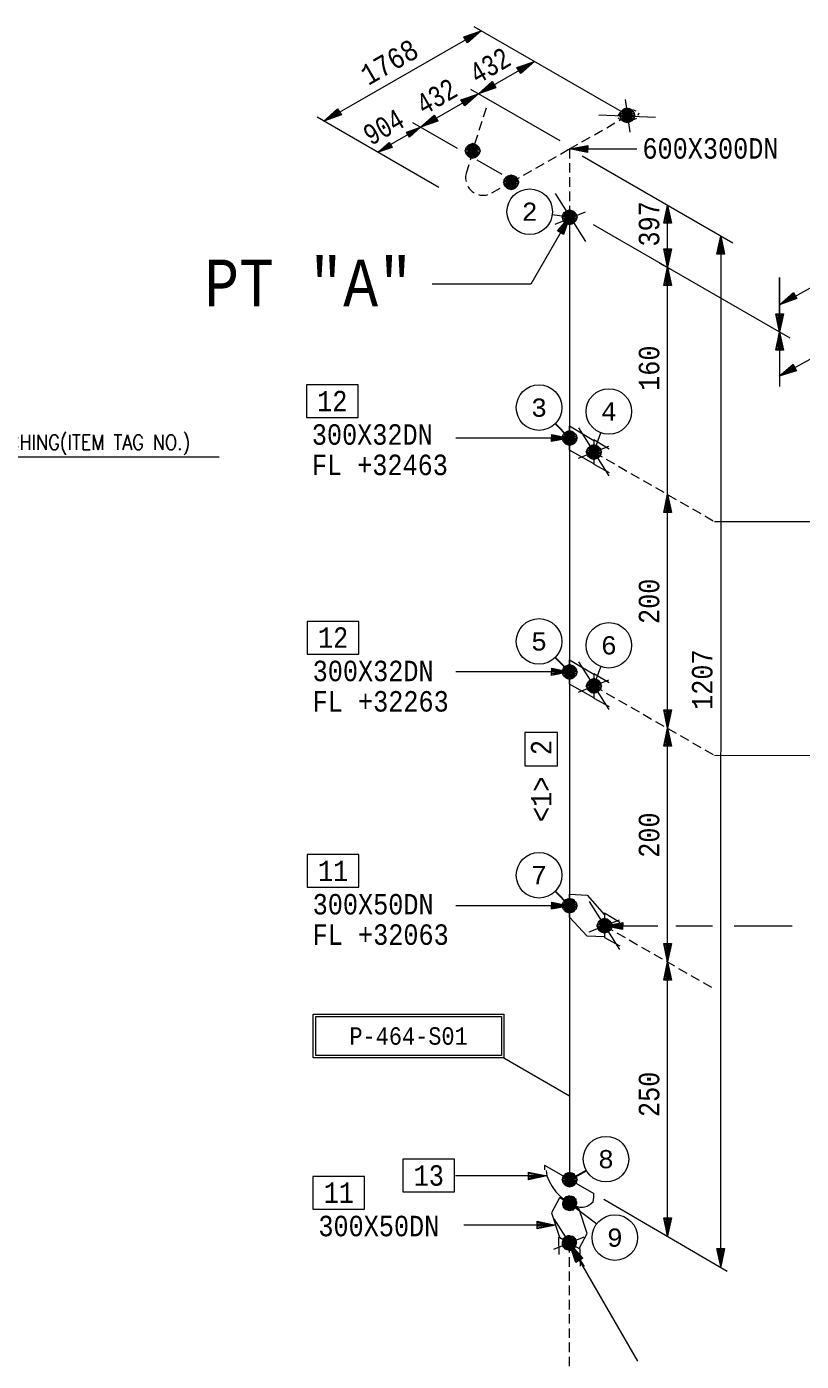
# Model space of a CAD drawing. Extents: x 0 to 841, y 0 to 594.
# Drawn here: x 337.3 to 439.3, y 98.3 to 274.1 of the extents above; entities that cross this region are included whole.
import ezdxf
from ezdxf.enums import TextEntityAlignment as Align

# ---------------------------------------------------------------- set-up
doc = ezdxf.new("R2010")
doc.units = 0
doc.header["$LTSCALE"] = 5
doc.header["$MEASUREMENT"] = 0
doc.linetypes.add('HIDDEN', pattern=[0.375, 0.25, -0.125])
doc.layers.get('0').update_dxf_attribs({"lineweight": 9})
for name, color, linetype, lineweight in [('1', 7, 'Continuous', 9), ('3', 7, 'Continuous', 9), ('T-TEXT1', 7, 'Continuous', 9)]:
    doc.layers.add(name, color=color, linetype=linetype, lineweight=lineweight)
doc.layers.add('FAB', color=2, linetype='Continuous')
doc.styles.add('ROMANS', font='romans.shx')
doc.styles.add('TXT', font='monotxt.shx')

msp = doc.modelspace()

# ---------------------------------------------------------------- linework, layer by layer
at = {"linetype": 'ByBlock'}
msp.add_line((362.69, 217.42), (329.59, 217.42), dxfattribs=at)
at = {"layer": '1', "color": 1, "linetype": 'Continuous', "lineweight": 0}
for p, q in [((408.83, 249.05), (408.83, 219.95)), ((408.83, 219.95), (408.83, 189.15)), ((408.83, 189.15), (408.83, 158.35)), ((408.83, 158.35), (408.83, 122.25))]:
    msp.add_line(p, q, dxfattribs=at)
at = {"layer": '1', "color": 2, "linetype": 'Continuous', "lineweight": 0}
for points in [[(409.64, 111.36), (408.79, 113.92), (410.59, 111.91), (409.64, 111.36)], [(409.73, 111.41), (408.79, 113.92), (410.5, 111.86)], [(409.93, 111.52), (408.79, 113.92), (410.4, 111.8)], [(410.03, 111.58), (408.79, 113.92), (410.21, 111.69)]]:
    msp.add_lwpolyline(points, dxfattribs=at)
at = {"layer": '3', "color": 2, "linetype": 'Continuous', "lineweight": 0}
for p, q in [((376.48, 261.72), (397.19, 273.61)), ((394.89, 272.81), (397.19, 273.61)), ((395.39, 272.01), (394.89, 272.81)), ((394.99, 272.71), (397.19, 273.61)), ((394.99, 272.61), (397.19, 273.61)), ((395.09, 272.51), (397.19, 273.61)), ((397.19, 273.61), (395.19, 272.31)), ((397.19, 273.61), (395.29, 272.11)), ((397.19, 273.61), (395.29, 272.21)), ((397.19, 273.61), (395.39, 272.01)), ((383.56, 257.64), (404.19, 269.57)), ((396.82, 265.31), (398.62, 266.91)), ((396.82, 265.31), (398.72, 266.81)), ((396.82, 265.31), (398.72, 266.71)), ((396.82, 265.31), (398.82, 266.61)), ((398.92, 266.41), (396.82, 265.31)), ((399.02, 266.31), (396.82, 265.31)), ((399.02, 266.21), (396.82, 265.31)), ((399.12, 266.11), (396.82, 265.31)), ((398.62, 266.91), (399.12, 266.11)), ((394.52, 264.51), (396.82, 265.31)), ((395.02, 263.71), (394.52, 264.51)), ((394.62, 264.41), (396.82, 265.31)), ((394.62, 264.31), (396.82, 265.31)), ((394.72, 264.21), (396.82, 265.31)), ((396.82, 265.31), (394.82, 264.01)), ((396.82, 265.31), (394.92, 263.81)), ((396.82, 265.31), (394.92, 263.91)), ((396.82, 265.31), (395.02, 263.71)), ((389.19, 260.89), (390.99, 262.49)), ((389.19, 260.89), (391.09, 262.39)), ((389.19, 260.89), (391.09, 262.29)), ((389.19, 260.89), (391.19, 262.19)), ((391.29, 261.99), (389.19, 260.89)), ((390.99, 262.49), (391.49, 261.69)), ((387.35, 260.25), (389.19, 260.89)), ((387.75, 259.61), (387.35, 260.25)), ((387.43, 260.17), (389.19, 260.89)), ((387.43, 260.09), (389.19, 260.89)), ((387.51, 260.01), (389.19, 260.89)), ((389.19, 260.89), (387.59, 259.85)), ((389.19, 260.89), (387.67, 259.69)), ((389.19, 260.89), (387.67, 259.77)), ((389.19, 260.89), (387.75, 259.61)), ((391.39, 261.89), (389.19, 260.89)), ((391.39, 261.79), (389.19, 260.89)), ((391.49, 261.69), (389.19, 260.89)), ((421.73, 181.75), (421.73, 250.6)), ((428.73, 110.64), (428.77, 246.5)), ((422.73, 241.87), (420.73, 242.97)), ((436.49, 233.92), (436.49, 241.12)), ((421.73, 150.95), (421.73, 181.75)), ((421.73, 114.85), (421.73, 150.95)), ((405.83, 122.75), (393.78, 122.75)), ((429.6, 110.14), (413.33, 119.65)), ((406.97, 116.28), (394.91, 116.28))]:
    msp.add_line(p, q, dxfattribs=at)
at = {"layer": '3', "color": 2, "linetype": 'HIDDEN', "lineweight": 0}
for p, q in [((397.84, 263.43), (396.06, 257.93)), ((408.83, 258.05), (416.53, 262.45)), ((396.1, 257.75), (395.2, 254.85)), ((401.13, 253.65), (408.83, 258.05)), ((408.83, 258.05), (408.83, 249.05)), ((398.6, 252.25), (401.1, 253.65))]:
    msp.add_line(p, q, dxfattribs=at)
at = {"layer": '3', "color": 2, "linetype": 'Continuous', "lineweight": 0}
for points in [[(401.89, 268.77), (404.19, 269.57), (402.39, 267.97), (401.89, 268.77)], [(401.99, 268.67), (404.19, 269.57), (402.29, 268.07)], [(401.99, 268.57), (404.19, 269.57), (402.29, 268.17)], [(402.09, 268.47), (404.19, 269.57), (402.19, 268.27)], [(378.78, 262.52), (376.48, 261.72), (378.28, 263.32), (378.78, 262.52)], [(378.68, 262.62), (376.48, 261.72), (378.38, 263.22)], [(378.68, 262.72), (376.48, 261.72), (378.38, 263.12)], [(378.58, 262.82), (376.48, 261.72), (378.48, 263.02)], [(385.45, 258.25), (383.61, 257.61), (385.05, 258.89), (385.45, 258.25)], [(385.37, 258.33), (383.61, 257.61), (385.13, 258.81)], [(385.37, 258.41), (383.61, 257.61), (385.13, 258.73)], [(385.29, 258.49), (383.61, 257.61), (385.21, 258.65)], [(411.19, 257.56), (408.83, 258.05), (411.22, 258.5), (411.19, 257.56)], [(411.23, 257.7), (408.83, 258.05), (411.19, 258.37)], [(411.18, 257.78), (408.83, 258.05), (411.24, 258.28)], [(411.21, 257.92), (408.83, 258.05), (411.2, 258.14)], [(421.23, 248.25), (421.73, 250.65), (422.23, 248.25), (421.23, 248.25)], [(421.33, 248.25), (421.73, 250.65), (422.13, 248.25)], [(421.53, 248.25), (421.73, 250.65), (422.03, 248.25)], [(421.63, 248.25), (421.73, 250.65), (421.83, 248.25)], [(407.23, 247.25), (408.83, 249.05), (408.03, 246.75), (407.23, 247.25)], [(407.33, 247.15), (408.83, 249.05), (407.93, 246.85)], [(407.43, 247.15), (408.83, 249.05), (407.83, 246.85)], [(407.53, 247.05), (408.83, 249.05), (407.73, 246.95)], [(428.23, 244.16), (428.73, 246.56), (429.23, 244.16), (428.23, 244.16)], [(428.33, 244.16), (428.73, 246.56), (429.13, 244.16)], [(428.53, 244.16), (428.73, 246.56), (429.03, 244.16)], [(428.63, 244.16), (428.73, 246.56), (428.83, 244.16)], [(422.23, 244.87), (421.73, 242.47), (421.23, 244.87), (422.23, 244.87)], [(422.13, 244.87), (421.73, 242.47), (421.33, 244.87)], [(422.03, 244.87), (421.73, 242.47), (421.53, 244.87)], [(421.83, 244.87), (421.73, 242.47), (421.63, 244.87)], [(421.23, 240.07), (421.73, 242.47), (422.23, 240.07), (421.23, 240.07)], [(421.33, 240.07), (421.73, 242.47), (422.13, 240.07)], [(421.53, 240.07), (421.73, 242.47), (422.03, 240.07)], [(421.63, 240.07), (421.73, 242.47), (421.83, 240.07)], [(438.77, 238.32), (436.49, 237.52), (438.31, 239.14), (438.77, 238.32)], [(438.73, 238.46), (436.49, 237.52), (438.35, 239.01)], [(438.64, 238.5), (436.49, 237.52), (438.44, 238.96)], [(438.6, 238.64), (436.49, 237.52), (438.48, 238.82)], [(436.99, 236.32), (436.49, 233.92), (435.99, 236.32), (436.99, 236.32)], [(436.89, 236.32), (436.49, 233.92), (436.09, 236.32)], [(436.79, 236.32), (436.49, 233.92), (436.29, 236.32)], [(436.59, 236.32), (436.49, 233.92), (436.39, 236.32)], [(435.99, 231.52), (436.49, 233.92), (436.99, 231.52), (435.99, 231.52)], [(436.09, 231.52), (436.49, 233.92), (436.89, 231.52)], [(436.29, 231.52), (436.49, 233.92), (436.79, 231.52)], [(436.39, 231.52), (436.49, 233.92), (436.59, 231.52)], [(438.71, 228.83), (436.41, 228.1), (438.28, 229.67), (438.71, 228.83)], [(438.67, 228.96), (436.41, 228.1), (438.31, 229.53)], [(438.59, 229.02), (436.41, 228.1), (438.4, 229.48)], [(438.55, 229.15), (436.41, 228.1), (438.43, 229.34)], [(374.17, 222.66), (380.97, 222.66), (380.97, 226.96), (374.17, 226.96), (374.17, 222.66)], [(406.49, 220.21), (408.83, 219.95), (406.43, 219.71)], [(406.47, 220.43), (408.83, 219.95), (406.44, 219.49), (406.47, 220.43)], [(406.44, 220.3), (408.83, 219.95), (406.48, 219.63)], [(406.45, 220.07), (408.83, 219.95), (406.46, 219.85)], [(421.23, 210.15), (421.73, 212.55), (422.23, 210.15), (421.23, 210.15)], [(421.33, 210.15), (421.73, 212.55), (422.13, 210.15)], [(421.53, 210.15), (421.73, 212.55), (422.03, 210.15)], [(421.63, 210.15), (421.73, 212.55), (421.83, 210.15)], [(374.28, 191.5), (381.08, 191.5), (381.08, 195.8), (374.28, 195.8), (374.28, 191.5)], [(406.49, 189.41), (408.83, 189.15), (406.43, 188.91)], [(406.47, 189.63), (408.83, 189.15), (406.44, 188.69), (406.47, 189.63)], [(406.44, 189.5), (408.83, 189.15), (406.48, 188.83)], [(406.45, 189.27), (408.83, 189.15), (406.46, 189.05)], [(422.23, 184.15), (421.73, 181.75), (421.23, 184.15), (422.23, 184.15)], [(422.13, 184.15), (421.73, 181.75), (421.33, 184.15)], [(422.03, 184.15), (421.73, 181.75), (421.53, 184.15)], [(421.83, 184.15), (421.73, 181.75), (421.63, 184.15)], [(407.23, 176.77), (407.23, 181.17), (402.93, 181.17), (402.93, 176.77), (407.23, 176.77)], [(421.23, 179.35), (421.73, 181.75), (422.23, 179.35), (421.23, 179.35)], [(421.33, 179.35), (421.73, 181.75), (422.13, 179.35)], [(421.53, 179.35), (421.73, 181.75), (422.03, 179.35)], [(421.63, 179.35), (421.73, 181.75), (421.83, 179.35)], [(374.27, 160.78), (381.07, 160.78), (381.07, 165.08), (374.27, 165.08), (374.27, 160.78)], [(406.49, 158.61), (408.83, 158.35), (406.43, 158.11)], [(406.47, 158.83), (408.83, 158.35), (406.44, 157.89), (406.47, 158.83)], [(406.44, 158.7), (408.83, 158.35), (406.48, 158.03)], [(406.45, 158.47), (408.83, 158.35), (406.46, 158.25)], [(415.79, 155.21), (413.43, 155.7), (415.82, 156.15), (415.79, 155.21)], [(415.83, 155.35), (413.43, 155.7), (415.79, 156.02)], [(415.78, 155.43), (413.43, 155.7), (415.84, 155.93)], [(415.81, 155.57), (413.43, 155.7), (415.8, 155.79)], [(422.23, 153.35), (421.73, 150.95), (421.23, 153.35), (422.23, 153.35)], [(422.13, 153.35), (421.73, 150.95), (421.33, 153.35)], [(422.03, 153.35), (421.73, 150.95), (421.53, 153.35)], [(421.83, 153.35), (421.73, 150.95), (421.63, 153.35)], [(421.23, 148.55), (421.73, 150.95), (422.23, 148.55), (421.23, 148.55)], [(421.33, 148.55), (421.73, 150.95), (422.13, 148.55)], [(421.53, 148.55), (421.73, 150.95), (422.03, 148.55)], [(421.63, 148.55), (421.73, 150.95), (421.83, 148.55)], [(386.88, 120.65), (393.68, 120.65), (393.68, 124.95), (386.88, 124.95), (386.88, 120.65)], [(403.43, 123.25), (405.83, 122.75), (403.43, 122.25), (403.43, 123.25)], [(403.43, 123.15), (405.83, 122.75), (403.43, 122.35)], [(375.03, 118.39), (381.83, 118.39), (381.83, 122.69), (375.03, 122.69), (375.03, 118.39)], [(403.43, 123.05), (405.83, 122.75), (403.43, 122.55)], [(403.43, 122.85), (405.83, 122.75), (403.43, 122.65)], [(404.57, 116.78), (406.97, 116.28), (404.57, 115.78), (404.57, 116.78)], [(404.57, 116.68), (406.97, 116.28), (404.57, 115.88)], [(404.57, 116.58), (406.97, 116.28), (404.57, 116.08)], [(404.57, 116.38), (406.97, 116.28), (404.57, 116.18)], [(422.23, 117.25), (421.73, 114.85), (421.23, 117.25), (422.23, 117.25)], [(422.13, 117.25), (421.73, 114.85), (421.33, 117.25)], [(422.03, 117.25), (421.73, 114.85), (421.53, 117.25)], [(421.83, 117.25), (421.73, 114.85), (421.63, 117.25)], [(429.23, 113.21), (428.73, 110.81), (428.23, 113.21), (429.23, 113.21)], [(429.13, 113.21), (428.73, 110.81), (428.33, 113.21)], [(429.03, 113.21), (428.73, 110.81), (428.53, 113.21)], [(428.83, 113.21), (428.73, 110.81), (428.63, 113.21)]]:
    msp.add_lwpolyline(points, dxfattribs=at)
at = {"layer": '3', "color": 2, "linetype": 'HIDDEN', "lineweight": 0}
msp.add_arc((397.45, 254.26), 2.32, 162.1809, 299.9818, dxfattribs=at)
at = {"layer": 'FAB', "linetype": 'Continuous', "lineweight": 0}
for p, q in [((416.53, 262.45), (396.27, 274.14)), ((407.59, 259.09), (395.82, 265.88)), ((391.62, 252.98), (375.6, 262.23)), ((394.07, 258.08), (388.19, 261.47)), ((430.34, 245.63), (410.47, 257.1)), ((399.95, 254.68), (396.66, 256.58)), ((411.93, 248.07), (437.83, 233.15)), ((436.49, 241.12), (436.49, 226.73)), ((427.93, 208.95), (449.93, 208.99)), ((427.93, 178.15), (449.93, 178.19))]:
    msp.add_line(p, q, dxfattribs=at)
at = {"layer": 'FAB', "lineweight": 0}
for p, q in [((408.83, 258.05), (417.7, 258.05)), ((408.83, 249.05), (403.74, 240.23)), ((408.83, 249.05), (406.54, 249.36)), ((436.5, 237.52), (446.06, 242.81)), ((403.74, 240.23), (390.74, 240.23)), ((436.41, 228.1), (445.98, 233.39)), ((408.83, 219.95), (393.83, 219.95)), ((412.03, 218.1), (412.96, 220.63)), ((408.83, 189.15), (393.83, 189.15)), ((412.03, 187.3), (412.96, 189.83)), ((408.83, 158.35), (393.83, 158.35)), ((413.43, 155.7), (420.46, 155.7)), ((422.81, 155.7), (427.63, 155.7)), ((430.49, 155.7), (438.16, 155.7)), ((400.17, 138.3), (408.83, 133.3)), ((408.83, 119.15), (412.4, 116.44)), ((408.79, 113.92), (417.79, 98.34))]:
    msp.add_line(p, q, dxfattribs=at)
at = {"layer": 'FAB'}
for p, q in [((408.83, 219.95), (406.92, 221.85)), ((408.83, 189.15), (406.92, 191.05)), ((408.83, 158.35), (406.92, 160.25)), ((408.83, 122.25), (411.01, 123.48))]:
    msp.add_line(p, q, dxfattribs=at)
at = {"layer": 'FAB', "color": 2, "linetype": 'Continuous', "lineweight": 0}
for points in [[(375.07, 144.06), (400.17, 144.06), (400.17, 138.3), (375.07, 138.3)], [(375.39, 143.74), (399.85, 143.74), (399.85, 138.62), (375.39, 138.62)]]:
    msp.add_lwpolyline(points, close=True, dxfattribs=at)
for centre in [(403.57, 249.77), (404.8, 223.96), (414, 223.45), (404.8, 193.16), (414, 192.65), (404.8, 162.36), (413.62, 124.96), (414.79, 114.62)]:
    msp.add_circle(centre, 3, dxfattribs=at)
at = {"layer": 'T-TEXT1', "color": 2, "linetype": 'Continuous', "lineweight": 0}
for p, q in [((416.14, 264.54), (416.76, 260.27)), ((412.68, 262.54), (420.13, 262.22)), ((415.23, 262.45), (415.53, 262.85)), ((415.53, 261.85), (415.23, 262.15)), ((415.93, 263.05), (416.43, 263.25)), ((417.13, 263.25), (417.53, 263.05)), ((417.63, 262.05), (417.13, 261.85)), ((417.93, 262.75), (417.83, 262.45)), ((416.53, 261.65), (416.03, 261.65)), ((406.93, 252.15), (410.93, 245.85)), ((406.93, 248.15), (410.93, 249.75)), ((410.01, 221.29), (414.01, 214.99)), ((410.01, 217.29), (414.01, 218.89)), ((410.01, 190.49), (414.01, 184.19)), ((410.01, 186.49), (414.01, 188.09)), ((411.41, 158.89), (415.41, 152.59)), ((411.41, 154.89), (415.41, 156.49)), ((405.53, 124.15), (405.53, 123.55)), ((405.53, 124.15), (412.03, 120.45)), ((406.76, 117.11), (410.76, 110.81)), ((406.76, 113.11), (410.76, 114.71))]:
    msp.add_line(p, q, dxfattribs=at)
at = {"layer": 'T-TEXT1', "color": 2, "linetype": 'HIDDEN', "lineweight": 0}
for p, q in [((412.03, 218.1), (428.03, 208.9)), ((412.03, 187.3), (428.03, 178.1)), ((413.43, 155.7), (427.7, 147.5)), ((408.79, 113.92), (408.79, 95.92))]:
    msp.add_line(p, q, dxfattribs=at)
at = {"layer": 'T-TEXT1', "color": 2, "linetype": 'Continuous', "lineweight": 0}
for points in [[(416.41, 263.46), (416.61, 263.36), (416.71, 263.36), (416.91, 263.26), (417.01, 263.16), (417.11, 263.06), (417.21, 262.96), (417.31, 262.76), (417.31, 262.66), (417.41, 262.46), (417.31, 262.26), (417.31, 262.16), (417.21, 261.96), (417.11, 261.86), (417.01, 261.76), (416.91, 261.66), (416.71, 261.56), (416.61, 261.56), (416.41, 261.56), (416.21, 261.56), (416.11, 261.56), (415.91, 261.66), (415.81, 261.76), (415.71, 261.86), (415.61, 261.96), (415.51, 262.16), (415.51, 262.26), (415.51, 262.46), (415.51, 262.66), (415.51, 262.76), (415.61, 262.96), (415.71, 263.06), (415.81, 263.16), (415.91, 263.26), (416.11, 263.36), (416.21, 263.36), (416.41, 263.46), (416.41, 263.46), (416.61, 263.36), (416.41, 261.46), (416.21, 261.56), (416.41, 263.46), (416.61, 263.36), (416.71, 263.36), (416.21, 261.56), (416.11, 261.56), (416.61, 263.36), (416.71, 263.36), (416.91, 263.26), (416.11, 261.56), (415.91, 261.66), (416.71, 263.36), (416.91, 263.26), (417.01, 263.16), (415.91, 261.66), (415.81, 261.76), (416.91, 263.26), (417.01, 263.16), (417.11, 263.06), (415.81, 261.76), (415.71, 261.86), (417.01, 263.16), (417.11, 263.06), (417.21, 262.96), (415.71, 261.86), (415.61, 261.96), (417.11, 263.06), (417.21, 262.96), (417.31, 262.76), (415.61, 261.96), (415.51, 262.16), (417.21, 262.96), (417.31, 262.76), (417.31, 262.66), (415.51, 262.16), (415.51, 262.26), (417.31, 262.76), (417.31, 262.66), (417.41, 262.46), (415.51, 262.26), (415.41, 262.46), (417.31, 262.66), (417.41, 262.46), (417.31, 262.26), (415.41, 262.46), (415.51, 262.66), (417.41, 262.46), (417.31, 262.26), (417.31, 262.16), (415.51, 262.66), (415.51, 262.76), (417.31, 262.26), (417.31, 262.16), (417.21, 261.96), (415.51, 262.76), (415.61, 262.96), (417.31, 262.16)], [(417.31, 262.16), (417.21, 261.96), (417.11, 261.86), (415.61, 262.96), (415.71, 263.06), (417.21, 261.96), (417.11, 261.86), (417.01, 261.76), (415.71, 263.06), (415.81, 263.16), (417.11, 261.86), (417.01, 261.76), (416.91, 261.66), (415.81, 263.16), (415.91, 263.26), (417.01, 261.76), (416.91, 261.66), (416.71, 261.56), (415.91, 263.26), (416.11, 263.36), (416.91, 261.66), (416.71, 261.56), (416.61, 261.56), (416.11, 263.36), (416.21, 263.36), (416.71, 261.56), (416.61, 261.56), (416.41, 261.46), (416.21, 263.36), (416.41, 263.46), (416.61, 261.56)], [(396.06, 258.79), (396.26, 258.69), (396.36, 258.69), (396.56, 258.59), (396.66, 258.49), (396.76, 258.39), (396.86, 258.29), (396.96, 258.09), (396.96, 257.99), (397.06, 257.79), (396.96, 257.59), (396.96, 257.49), (396.86, 257.29), (396.76, 257.19), (396.66, 257.09), (396.56, 256.99), (396.36, 256.89), (396.26, 256.89), (396.06, 256.89), (395.86, 256.89), (395.76, 256.89), (395.56, 256.99), (395.46, 257.09), (395.36, 257.19), (395.26, 257.29), (395.16, 257.49), (395.16, 257.59), (395.16, 257.79), (395.16, 257.99), (395.16, 258.09), (395.26, 258.29), (395.36, 258.39), (395.46, 258.49), (395.56, 258.59), (395.76, 258.69), (395.86, 258.69), (396.06, 258.79), (396.06, 258.79), (396.26, 258.69), (396.06, 256.79), (395.86, 256.89), (396.06, 258.79), (396.26, 258.69), (396.36, 258.69), (395.86, 256.89), (395.76, 256.89), (396.26, 258.69), (396.36, 258.69), (396.56, 258.59), (395.76, 256.89), (395.56, 256.99), (396.36, 258.69), (396.56, 258.59), (396.66, 258.49), (395.56, 256.99), (395.46, 257.09), (396.56, 258.59), (396.66, 258.49), (396.76, 258.39), (395.46, 257.09), (395.36, 257.19), (396.66, 258.49), (396.76, 258.39), (396.86, 258.29), (395.36, 257.19), (395.26, 257.29), (396.76, 258.39), (396.86, 258.29), (396.96, 258.09), (395.26, 257.29), (395.16, 257.49), (396.86, 258.29), (396.96, 258.09), (396.96, 257.99), (395.16, 257.49), (395.16, 257.59), (396.96, 258.09), (396.96, 257.99), (397.06, 257.79), (395.16, 257.59), (395.06, 257.79), (396.96, 257.99), (397.06, 257.79), (396.96, 257.59), (395.06, 257.79), (395.16, 257.99), (397.06, 257.79), (396.96, 257.59), (396.96, 257.49), (395.16, 257.99), (395.16, 258.09), (396.96, 257.59), (396.96, 257.49), (396.86, 257.29), (395.16, 258.09), (395.26, 258.29), (396.96, 257.49)], [(396.96, 257.49), (396.86, 257.29), (396.76, 257.19), (395.26, 258.29), (395.36, 258.39), (396.86, 257.29), (396.76, 257.19), (396.66, 257.09), (395.36, 258.39), (395.46, 258.49), (396.76, 257.19), (396.66, 257.09), (396.56, 256.99), (395.46, 258.49), (395.56, 258.59), (396.66, 257.09), (396.56, 256.99), (396.36, 256.89), (395.56, 258.59), (395.76, 258.69), (396.56, 256.99), (396.36, 256.89), (396.26, 256.89), (395.76, 258.69), (395.86, 258.69), (396.36, 256.89), (396.26, 256.89), (396.06, 256.79), (395.86, 258.69), (396.06, 258.79), (396.26, 256.89)], [(401.13, 254.65), (401.33, 254.55), (401.43, 254.55), (401.63, 254.45), (401.73, 254.35), (401.83, 254.25), (401.93, 254.15), (402.03, 253.95), (402.03, 253.85), (402.13, 253.65), (402.03, 253.45), (402.03, 253.35), (401.93, 253.15), (401.83, 253.05), (401.73, 252.95), (401.63, 252.85), (401.43, 252.75), (401.33, 252.75), (401.13, 252.75), (400.93, 252.75), (400.83, 252.75), (400.63, 252.85), (400.53, 252.95), (400.43, 253.05), (400.33, 253.15), (400.23, 253.35), (400.23, 253.45), (400.23, 253.65), (400.23, 253.85), (400.23, 253.95), (400.33, 254.15), (400.43, 254.25), (400.53, 254.35), (400.63, 254.45), (400.83, 254.55), (400.93, 254.55), (401.13, 254.65), (401.13, 254.65), (401.33, 254.55), (401.13, 252.65), (400.93, 252.75), (401.13, 254.65), (401.33, 254.55), (401.43, 254.55), (400.93, 252.75), (400.83, 252.75), (401.33, 254.55), (401.43, 254.55), (401.63, 254.45), (400.83, 252.75), (400.63, 252.85), (401.43, 254.55), (401.63, 254.45), (401.73, 254.35), (400.63, 252.85), (400.53, 252.95), (401.63, 254.45), (401.73, 254.35), (401.83, 254.25), (400.53, 252.95), (400.43, 253.05), (401.73, 254.35), (401.83, 254.25), (401.93, 254.15), (400.43, 253.05), (400.33, 253.15), (401.83, 254.25), (401.93, 254.15), (402.03, 253.95), (400.33, 253.15), (400.23, 253.35), (401.93, 254.15), (402.03, 253.95), (402.03, 253.85), (400.23, 253.35), (400.23, 253.45), (402.03, 253.95), (402.03, 253.85), (402.13, 253.65), (400.23, 253.45), (400.13, 253.65), (402.03, 253.85), (402.13, 253.65), (402.03, 253.45), (400.13, 253.65), (400.23, 253.85), (402.13, 253.65), (402.03, 253.45), (402.03, 253.35), (400.23, 253.85), (400.23, 253.95), (402.03, 253.45), (402.03, 253.35), (401.93, 253.15), (400.23, 253.95), (400.33, 254.15), (402.03, 253.35)], [(402.03, 253.35), (401.93, 253.15), (401.83, 253.05), (400.33, 254.15), (400.43, 254.25), (401.93, 253.15), (401.83, 253.05), (401.73, 252.95), (400.43, 254.25), (400.53, 254.35), (401.83, 253.05), (401.73, 252.95), (401.63, 252.85), (400.53, 254.35), (400.63, 254.45), (401.73, 252.95), (401.63, 252.85), (401.43, 252.75), (400.63, 254.45), (400.83, 254.55), (401.63, 252.85), (401.43, 252.75), (401.33, 252.75), (400.83, 254.55), (400.93, 254.55), (401.43, 252.75), (401.33, 252.75), (401.13, 252.65), (400.93, 254.55), (401.13, 254.65), (401.33, 252.75)], [(408.83, 250.05), (409.03, 249.95), (409.13, 249.95), (409.33, 249.85), (409.43, 249.75), (409.53, 249.65), (409.63, 249.55), (409.73, 249.35), (409.73, 249.25), (409.83, 249.05), (409.73, 248.85), (409.73, 248.75), (409.63, 248.55), (409.53, 248.45), (409.43, 248.35), (409.33, 248.25), (409.13, 248.15), (409.03, 248.15), (408.83, 248.15), (408.63, 248.15), (408.53, 248.15), (408.33, 248.25), (408.23, 248.35), (408.13, 248.45), (408.03, 248.55), (407.93, 248.75), (407.93, 248.85), (407.93, 249.05), (407.93, 249.25), (407.93, 249.35), (408.03, 249.55), (408.13, 249.65), (408.23, 249.75), (408.33, 249.85), (408.53, 249.95), (408.63, 249.95), (408.83, 250.05), (408.83, 250.05), (409.03, 249.95), (408.83, 248.05), (408.63, 248.15), (408.83, 250.05), (409.03, 249.95), (409.13, 249.95), (408.63, 248.15), (408.53, 248.15), (409.03, 249.95), (409.13, 249.95), (409.33, 249.85), (408.53, 248.15), (408.33, 248.25), (409.13, 249.95), (409.33, 249.85), (409.43, 249.75), (408.33, 248.25), (408.23, 248.35), (409.33, 249.85), (409.43, 249.75), (409.53, 249.65), (408.23, 248.35), (408.13, 248.45), (409.43, 249.75), (409.53, 249.65), (409.63, 249.55), (408.13, 248.45), (408.03, 248.55), (409.53, 249.65), (409.63, 249.55), (409.73, 249.35), (408.03, 248.55), (407.93, 248.75), (409.63, 249.55), (409.73, 249.35), (409.73, 249.25), (407.93, 248.75), (407.93, 248.85), (409.73, 249.35), (409.73, 249.25), (409.83, 249.05), (407.93, 248.85), (407.83, 249.05), (409.73, 249.25), (409.83, 249.05), (409.73, 248.85), (407.83, 249.05), (407.93, 249.25), (409.83, 249.05), (409.73, 248.85), (409.73, 248.75), (407.93, 249.25), (407.93, 249.35), (409.73, 248.85), (409.73, 248.75), (409.63, 248.55), (407.93, 249.35), (408.03, 249.55), (409.73, 248.75)], [(409.73, 248.75), (409.63, 248.55), (409.53, 248.45), (408.03, 249.55), (408.13, 249.65), (409.63, 248.55), (409.53, 248.45), (409.43, 248.35), (408.13, 249.65), (408.23, 249.75), (409.53, 248.45), (409.43, 248.35), (409.33, 248.25), (408.23, 249.75), (408.33, 249.85), (409.43, 248.35), (409.33, 248.25), (409.13, 248.15), (408.33, 249.85), (408.53, 249.95), (409.33, 248.25), (409.13, 248.15), (409.03, 248.15), (408.53, 249.95), (408.63, 249.95), (409.13, 248.15), (409.03, 248.15), (408.83, 248.05), (408.63, 249.95), (408.83, 250.05), (409.03, 248.15)], [(408.83, 219.95), (408.83, 221.55), (412.03, 219.65), (412.03, 216.55), (408.83, 218.35), (408.83, 219.95)], [(408.83, 220.95), (409.03, 220.85), (409.13, 220.85), (409.33, 220.75), (409.43, 220.65), (409.53, 220.55), (409.63, 220.45), (409.73, 220.25), (409.73, 220.15), (409.83, 219.95), (409.73, 219.75), (409.73, 219.65), (409.63, 219.45), (409.53, 219.35), (409.43, 219.25), (409.33, 219.15), (409.13, 219.05), (409.03, 219.05), (408.83, 219.05), (408.63, 219.05), (408.53, 219.05), (408.33, 219.15), (408.23, 219.25), (408.13, 219.35), (408.03, 219.45), (407.93, 219.65), (407.93, 219.75), (407.93, 219.95), (407.93, 220.15), (407.93, 220.25), (408.03, 220.45), (408.13, 220.55), (408.23, 220.65), (408.33, 220.75), (408.53, 220.85), (408.63, 220.85), (408.83, 220.95), (408.83, 220.95), (409.03, 220.85), (408.83, 218.95), (408.63, 219.05), (408.83, 220.95), (409.03, 220.85), (409.13, 220.85), (408.63, 219.05), (408.53, 219.05), (409.03, 220.85), (409.13, 220.85), (409.33, 220.75), (408.53, 219.05), (408.33, 219.15), (409.13, 220.85), (409.33, 220.75), (409.43, 220.65), (408.33, 219.15), (408.23, 219.25), (409.33, 220.75), (409.43, 220.65), (409.53, 220.55), (408.23, 219.25), (408.13, 219.35), (409.43, 220.65), (409.53, 220.55), (409.63, 220.45), (408.13, 219.35), (408.03, 219.45), (409.53, 220.55), (409.63, 220.45), (409.73, 220.25), (408.03, 219.45), (407.93, 219.65), (409.63, 220.45), (409.73, 220.25), (409.73, 220.15), (407.93, 219.65), (407.93, 219.75), (409.73, 220.25), (409.73, 220.15), (409.83, 219.95), (407.93, 219.75), (407.83, 219.95), (409.73, 220.15), (409.83, 219.95), (409.73, 219.75), (407.83, 219.95), (407.93, 220.15), (409.83, 219.95), (409.73, 219.75), (409.73, 219.65), (407.93, 220.15), (407.93, 220.25), (409.73, 219.75), (409.73, 219.65), (409.63, 219.45), (407.93, 220.25), (408.03, 220.45), (409.73, 219.65)], [(409.73, 219.65), (409.63, 219.45), (409.53, 219.35), (408.03, 220.45), (408.13, 220.55), (409.63, 219.45), (409.53, 219.35), (409.43, 219.25), (408.13, 220.55), (408.23, 220.65), (409.53, 219.35), (409.43, 219.25), (409.33, 219.15), (408.23, 220.65), (408.33, 220.75), (409.43, 219.25), (409.33, 219.15), (409.13, 219.05), (408.33, 220.75), (408.53, 220.85), (409.33, 219.15), (409.13, 219.05), (409.03, 219.05), (408.53, 220.85), (408.63, 220.85), (409.13, 219.05), (409.03, 219.05), (408.83, 218.95), (408.63, 220.85), (408.83, 220.95), (409.03, 219.05)], [(412.03, 219.1), (412.23, 219), (412.33, 219), (412.53, 218.9), (412.63, 218.8), (412.73, 218.7), (412.83, 218.6), (412.93, 218.4), (412.93, 218.3), (413.03, 218.1), (412.93, 217.9), (412.93, 217.8), (412.83, 217.6), (412.73, 217.5), (412.63, 217.4), (412.53, 217.3), (412.33, 217.2), (412.23, 217.2), (412.03, 217.2), (411.83, 217.2), (411.73, 217.2), (411.53, 217.3), (411.43, 217.4), (411.33, 217.5), (411.23, 217.6), (411.13, 217.8), (411.13, 217.9), (411.13, 218.1), (411.13, 218.3), (411.13, 218.4), (411.23, 218.6), (411.33, 218.7), (411.43, 218.8), (411.53, 218.9), (411.73, 219), (411.83, 219), (412.03, 219.1), (412.03, 219.1), (412.23, 219), (412.03, 217.1), (411.83, 217.2), (412.03, 219.1), (412.23, 219), (412.33, 219), (411.83, 217.2), (411.73, 217.2), (412.23, 219), (412.33, 219), (412.53, 218.9), (411.73, 217.2), (411.53, 217.3), (412.33, 219), (412.53, 218.9), (412.63, 218.8), (411.53, 217.3), (411.43, 217.4), (412.53, 218.9), (412.63, 218.8), (412.73, 218.7), (411.43, 217.4), (411.33, 217.5), (412.63, 218.8), (412.73, 218.7), (412.83, 218.6), (411.33, 217.5), (411.23, 217.6), (412.73, 218.7), (412.83, 218.6), (412.93, 218.4), (411.23, 217.6), (411.13, 217.8), (412.83, 218.6), (412.93, 218.4), (412.93, 218.3), (411.13, 217.8), (411.13, 217.9), (412.93, 218.4), (412.93, 218.3), (413.03, 218.1), (411.13, 217.9), (411.03, 218.1), (412.93, 218.3), (413.03, 218.1), (412.93, 217.9), (411.03, 218.1), (411.13, 218.3), (413.03, 218.1), (412.93, 217.9), (412.93, 217.8), (411.13, 218.3), (411.13, 218.4), (412.93, 217.9), (412.93, 217.8), (412.83, 217.6), (411.13, 218.4), (411.23, 218.6), (412.93, 217.8)], [(412.93, 217.8), (412.83, 217.6), (412.73, 217.5), (411.23, 218.6), (411.33, 218.7), (412.83, 217.6), (412.73, 217.5), (412.63, 217.4), (411.33, 218.7), (411.43, 218.8), (412.73, 217.5), (412.63, 217.4), (412.53, 217.3), (411.43, 218.8), (411.53, 218.9), (412.63, 217.4), (412.53, 217.3), (412.33, 217.2), (411.53, 218.9), (411.73, 219), (412.53, 217.3), (412.33, 217.2), (412.23, 217.2), (411.73, 219), (411.83, 219), (412.33, 217.2), (412.23, 217.2), (412.03, 217.1), (411.83, 219), (412.03, 219.1), (412.23, 217.2)], [(414.03, 218.5), (412.03, 219.7), (412.03, 216.5), (414.03, 215.4)], [(408.83, 190.15), (409.03, 190.05), (409.13, 190.05), (409.33, 189.95), (409.43, 189.85), (409.53, 189.75), (409.63, 189.65), (409.73, 189.45), (409.73, 189.35), (409.83, 189.15), (409.73, 188.95), (409.73, 188.85), (409.63, 188.65), (409.53, 188.55), (409.43, 188.45), (409.33, 188.35), (409.13, 188.25), (409.03, 188.25), (408.83, 188.25), (408.63, 188.25), (408.53, 188.25), (408.33, 188.35), (408.23, 188.45), (408.13, 188.55), (408.03, 188.65), (407.93, 188.85), (407.93, 188.95), (407.93, 189.15), (407.93, 189.35), (407.93, 189.45), (408.03, 189.65), (408.13, 189.75), (408.23, 189.85), (408.33, 189.95), (408.53, 190.05), (408.63, 190.05), (408.83, 190.15), (408.83, 190.15), (409.03, 190.05), (408.83, 188.15), (408.63, 188.25), (408.83, 190.15), (409.03, 190.05), (409.13, 190.05), (408.63, 188.25), (408.53, 188.25), (409.03, 190.05), (409.13, 190.05), (409.33, 189.95), (408.53, 188.25), (408.33, 188.35), (409.13, 190.05), (409.33, 189.95), (409.43, 189.85), (408.33, 188.35), (408.23, 188.45), (409.33, 189.95), (409.43, 189.85), (409.53, 189.75), (408.23, 188.45), (408.13, 188.55), (409.43, 189.85), (409.53, 189.75), (409.63, 189.65), (408.13, 188.55), (408.03, 188.65), (409.53, 189.75), (409.63, 189.65), (409.73, 189.45), (408.03, 188.65), (407.93, 188.85), (409.63, 189.65), (409.73, 189.45), (409.73, 189.35), (407.93, 188.85), (407.93, 188.95), (409.73, 189.45), (409.73, 189.35), (409.83, 189.15), (407.93, 188.95), (407.83, 189.15), (409.73, 189.35), (409.83, 189.15), (409.73, 188.95), (407.83, 189.15), (407.93, 189.35), (409.83, 189.15), (409.73, 188.95), (409.73, 188.85), (407.93, 189.35), (407.93, 189.45), (409.73, 188.95), (409.73, 188.85), (409.63, 188.65), (407.93, 189.45), (408.03, 189.65), (409.73, 188.85)], [(409.73, 188.85), (409.63, 188.65), (409.53, 188.55), (408.03, 189.65), (408.13, 189.75), (409.63, 188.65), (409.53, 188.55), (409.43, 188.45), (408.13, 189.75), (408.23, 189.85), (409.53, 188.55), (409.43, 188.45), (409.33, 188.35), (408.23, 189.85), (408.33, 189.95), (409.43, 188.45), (409.33, 188.35), (409.13, 188.25), (408.33, 189.95), (408.53, 190.05), (409.33, 188.35), (409.13, 188.25), (409.03, 188.25), (408.53, 190.05), (408.63, 190.05), (409.13, 188.25), (409.03, 188.25), (408.83, 188.15), (408.63, 190.05), (408.83, 190.15), (409.03, 188.25)], [(408.83, 189.15), (408.83, 190.75), (412.03, 188.85), (412.03, 185.75), (408.83, 187.55), (408.83, 189.15)], [(412.03, 188.3), (412.23, 188.2), (412.33, 188.2), (412.53, 188.1), (412.63, 188), (412.73, 187.9), (412.83, 187.8), (412.93, 187.6), (412.93, 187.5), (413.03, 187.3), (412.93, 187.1), (412.93, 187), (412.83, 186.8), (412.73, 186.7), (412.63, 186.6), (412.53, 186.5), (412.33, 186.4), (412.23, 186.4), (412.03, 186.4), (411.83, 186.4), (411.73, 186.4), (411.53, 186.5), (411.43, 186.6), (411.33, 186.7), (411.23, 186.8), (411.13, 187), (411.13, 187.1), (411.13, 187.3), (411.13, 187.5), (411.13, 187.6), (411.23, 187.8), (411.33, 187.9), (411.43, 188), (411.53, 188.1), (411.73, 188.2), (411.83, 188.2), (412.03, 188.3), (412.03, 188.3), (412.23, 188.2), (412.03, 186.3), (411.83, 186.4), (412.03, 188.3), (412.23, 188.2), (412.33, 188.2), (411.83, 186.4), (411.73, 186.4), (412.23, 188.2), (412.33, 188.2), (412.53, 188.1), (411.73, 186.4), (411.53, 186.5), (412.33, 188.2), (412.53, 188.1), (412.63, 188), (411.53, 186.5), (411.43, 186.6), (412.53, 188.1), (412.63, 188), (412.73, 187.9), (411.43, 186.6), (411.33, 186.7), (412.63, 188), (412.73, 187.9), (412.83, 187.8), (411.33, 186.7), (411.23, 186.8), (412.73, 187.9), (412.83, 187.8), (412.93, 187.6), (411.23, 186.8), (411.13, 187), (412.83, 187.8), (412.93, 187.6), (412.93, 187.5), (411.13, 187), (411.13, 187.1), (412.93, 187.6), (412.93, 187.5), (413.03, 187.3), (411.13, 187.1), (411.03, 187.3), (412.93, 187.5), (413.03, 187.3), (412.93, 187.1), (411.03, 187.3), (411.13, 187.5), (413.03, 187.3), (412.93, 187.1), (412.93, 187), (411.13, 187.5), (411.13, 187.6), (412.93, 187.1), (412.93, 187), (412.83, 186.8), (411.13, 187.6), (411.23, 187.8), (412.93, 187)], [(412.93, 187), (412.83, 186.8), (412.73, 186.7), (411.23, 187.8), (411.33, 187.9), (412.83, 186.8), (412.73, 186.7), (412.63, 186.6), (411.33, 187.9), (411.43, 188), (412.73, 186.7), (412.63, 186.6), (412.53, 186.5), (411.43, 188), (411.53, 188.1), (412.63, 186.6), (412.53, 186.5), (412.33, 186.4), (411.53, 188.1), (411.73, 188.2), (412.53, 186.5), (412.33, 186.4), (412.23, 186.4), (411.73, 188.2), (411.83, 188.2), (412.33, 186.4), (412.23, 186.4), (412.03, 186.3), (411.83, 188.2), (412.03, 188.3), (412.23, 186.4)], [(414.03, 187.7), (412.03, 188.9), (412.03, 185.7), (414.03, 184.6)], [(408.83, 159.35), (409.03, 159.25), (409.13, 159.25), (409.33, 159.15), (409.43, 159.05), (409.53, 158.95), (409.63, 158.85), (409.73, 158.65), (409.73, 158.55), (409.83, 158.35), (409.73, 158.15), (409.73, 158.05), (409.63, 157.85), (409.53, 157.75), (409.43, 157.65), (409.33, 157.55), (409.13, 157.45), (409.03, 157.45), (408.83, 157.45), (408.63, 157.45), (408.53, 157.45), (408.33, 157.55), (408.23, 157.65), (408.13, 157.75), (408.03, 157.85), (407.93, 158.05), (407.93, 158.15), (407.93, 158.35), (407.93, 158.55), (407.93, 158.65), (408.03, 158.85), (408.13, 158.95), (408.23, 159.05), (408.33, 159.15), (408.53, 159.25), (408.63, 159.25), (408.83, 159.35), (408.83, 159.35), (409.03, 159.25), (408.83, 157.35), (408.63, 157.45), (408.83, 159.35), (409.03, 159.25), (409.13, 159.25), (408.63, 157.45), (408.53, 157.45), (409.03, 159.25), (409.13, 159.25), (409.33, 159.15), (408.53, 157.45), (408.33, 157.55), (409.13, 159.25), (409.33, 159.15), (409.43, 159.05), (408.33, 157.55), (408.23, 157.65), (409.33, 159.15), (409.43, 159.05), (409.53, 158.95), (408.23, 157.65), (408.13, 157.75), (409.43, 159.05), (409.53, 158.95), (409.63, 158.85), (408.13, 157.75), (408.03, 157.85), (409.53, 158.95), (409.63, 158.85), (409.73, 158.65), (408.03, 157.85), (407.93, 158.05), (409.63, 158.85), (409.73, 158.65), (409.73, 158.55), (407.93, 158.05), (407.93, 158.15), (409.73, 158.65), (409.73, 158.55), (409.83, 158.35), (407.93, 158.15), (407.83, 158.35), (409.73, 158.55), (409.83, 158.35), (409.73, 158.15), (407.83, 158.35), (407.93, 158.55), (409.83, 158.35), (409.73, 158.15), (409.73, 158.05), (407.93, 158.55), (407.93, 158.65), (409.73, 158.15), (409.73, 158.05), (409.63, 157.85), (407.93, 158.65), (408.03, 158.85), (409.73, 158.05)], [(409.73, 158.05), (409.63, 157.85), (409.53, 157.75), (408.03, 158.85), (408.13, 158.95), (409.63, 157.85), (409.53, 157.75), (409.43, 157.65), (408.13, 158.95), (408.23, 159.05), (409.53, 157.75), (409.43, 157.65), (409.33, 157.55), (408.23, 159.05), (408.33, 159.15), (409.43, 157.65), (409.33, 157.55), (409.13, 157.45), (408.33, 159.15), (408.53, 159.25), (409.33, 157.55), (409.13, 157.45), (409.03, 157.45), (408.53, 159.25), (408.63, 159.25), (409.13, 157.45), (409.03, 157.45), (408.83, 157.35), (408.63, 159.25), (408.83, 159.35), (409.03, 157.45)], [(408.83, 158.35), (408.83, 159.85), (411.13, 159.75), (413.43, 157.15), (413.43, 154.25), (411.13, 154.35), (408.83, 156.85), (408.83, 158.35)], [(413.43, 156.7), (413.63, 156.6), (413.73, 156.6), (413.93, 156.5), (414.03, 156.4), (414.13, 156.3), (414.23, 156.2), (414.33, 156), (414.33, 155.9), (414.43, 155.7), (414.33, 155.5), (414.33, 155.4), (414.23, 155.2), (414.13, 155.1), (414.03, 155), (413.93, 154.9), (413.73, 154.8), (413.63, 154.8), (413.43, 154.8), (413.23, 154.8), (413.13, 154.8), (412.93, 154.9), (412.83, 155), (412.73, 155.1), (412.63, 155.2), (412.53, 155.4), (412.53, 155.5), (412.53, 155.7), (412.53, 155.9), (412.53, 156), (412.63, 156.2), (412.73, 156.3), (412.83, 156.4), (412.93, 156.5), (413.13, 156.6), (413.23, 156.6), (413.43, 156.7), (413.43, 156.7), (413.63, 156.6), (413.43, 154.7), (413.23, 154.8), (413.43, 156.7), (413.63, 156.6), (413.73, 156.6), (413.23, 154.8), (413.13, 154.8), (413.63, 156.6), (413.73, 156.6), (413.93, 156.5), (413.13, 154.8), (412.93, 154.9), (413.73, 156.6), (413.93, 156.5), (414.03, 156.4), (412.93, 154.9), (412.83, 155), (413.93, 156.5), (414.03, 156.4), (414.13, 156.3), (412.83, 155), (412.73, 155.1), (414.03, 156.4), (414.13, 156.3), (414.23, 156.2), (412.73, 155.1), (412.63, 155.2), (414.13, 156.3), (414.23, 156.2), (414.33, 156), (412.63, 155.2), (412.53, 155.4), (414.23, 156.2), (414.33, 156), (414.33, 155.9), (412.53, 155.4), (412.53, 155.5), (414.33, 156), (414.33, 155.9), (414.43, 155.7), (412.53, 155.5), (412.43, 155.7), (414.33, 155.9), (414.43, 155.7), (414.33, 155.5), (412.43, 155.7), (412.53, 155.9), (414.43, 155.7), (414.33, 155.5), (414.33, 155.4), (412.53, 155.9), (412.53, 156), (414.33, 155.5), (414.33, 155.4), (414.23, 155.2), (412.53, 156), (412.63, 156.2), (414.33, 155.4)], [(414.33, 155.4), (414.23, 155.2), (414.13, 155.1), (412.63, 156.2), (412.73, 156.3), (414.23, 155.2), (414.13, 155.1), (414.03, 155), (412.73, 156.3), (412.83, 156.4), (414.13, 155.1), (414.03, 155), (413.93, 154.9), (412.83, 156.4), (412.93, 156.5), (414.03, 155), (413.93, 154.9), (413.73, 154.8), (412.93, 156.5), (413.13, 156.6), (413.93, 154.9), (413.73, 154.8), (413.63, 154.8), (413.13, 156.6), (413.23, 156.6), (413.73, 154.8), (413.63, 154.8), (413.43, 154.7), (413.23, 156.6), (413.43, 156.7), (413.63, 154.8)], [(415.43, 156.15), (413.43, 157.35), (413.43, 154.15), (415.43, 153.05)], [(405.73, 123.45), (405.83, 122.75), (406.13, 122.05), (406.53, 121.35), (407.03, 120.65), (407.63, 120.05), (408.23, 119.55), (408.83, 119.15), (409.43, 118.85), (410.13, 118.65), (410.63, 118.65), (411.13, 118.75), (411.53, 119.05), (411.93, 119.35), (412.03, 119.95), (412.03, 120.45)], [(408.83, 123.25), (409.03, 123.15), (409.13, 123.15), (409.33, 123.05), (409.43, 122.95), (409.53, 122.85), (409.63, 122.75), (409.73, 122.55), (409.73, 122.45), (409.83, 122.25), (409.73, 122.05), (409.73, 121.95), (409.63, 121.75), (409.53, 121.65), (409.43, 121.55), (409.33, 121.45), (409.13, 121.35), (409.03, 121.35), (408.83, 121.35), (408.63, 121.35), (408.53, 121.35), (408.33, 121.45), (408.23, 121.55), (408.13, 121.65), (408.03, 121.75), (407.93, 121.95), (407.93, 122.05), (407.93, 122.25), (407.93, 122.45), (407.93, 122.55), (408.03, 122.75), (408.13, 122.85), (408.23, 122.95), (408.33, 123.05), (408.53, 123.15), (408.63, 123.15), (408.83, 123.25), (408.83, 123.25), (409.03, 123.15), (408.83, 121.25), (408.63, 121.35), (408.83, 123.25), (409.03, 123.15), (409.13, 123.15), (408.63, 121.35), (408.53, 121.35), (409.03, 123.15), (409.13, 123.15), (409.33, 123.05), (408.53, 121.35), (408.33, 121.45), (409.13, 123.15), (409.33, 123.05), (409.43, 122.95), (408.33, 121.45), (408.23, 121.55), (409.33, 123.05), (409.43, 122.95), (409.53, 122.85), (408.23, 121.55), (408.13, 121.65), (409.43, 122.95), (409.53, 122.85), (409.63, 122.75), (408.13, 121.65), (408.03, 121.75), (409.53, 122.85), (409.63, 122.75), (409.73, 122.55), (408.03, 121.75), (407.93, 121.95), (409.63, 122.75), (409.73, 122.55), (409.73, 122.45), (407.93, 121.95), (407.93, 122.05), (409.73, 122.55), (409.73, 122.45), (409.83, 122.25), (407.93, 122.05), (407.83, 122.25), (409.73, 122.45), (409.83, 122.25), (409.73, 122.05), (407.83, 122.25), (407.93, 122.45), (409.83, 122.25), (409.73, 122.05), (409.73, 121.95), (407.93, 122.45), (407.93, 122.55), (409.73, 122.05), (409.73, 121.95), (409.63, 121.75), (407.93, 122.55), (408.03, 122.75), (409.73, 121.95)], [(409.73, 121.95), (409.63, 121.75), (409.53, 121.65), (408.03, 122.75), (408.13, 122.85), (409.63, 121.75), (409.53, 121.65), (409.43, 121.55), (408.13, 122.85), (408.23, 122.95), (409.53, 121.65), (409.43, 121.55), (409.33, 121.45), (408.23, 122.95), (408.33, 123.05), (409.43, 121.55), (409.33, 121.45), (409.13, 121.35), (408.33, 123.05), (408.53, 123.15), (409.33, 121.45), (409.13, 121.35), (409.03, 121.35), (408.53, 123.15), (408.63, 123.15), (409.13, 121.35), (409.03, 121.35), (408.83, 121.25), (408.63, 123.15), (408.83, 123.25), (409.03, 121.35)], [(408.83, 119.15), (407.49, 119.87), (406.44, 117.88), (407.49, 114.68), (410.09, 113.17), (411.13, 115.16), (410.09, 118.37), (408.83, 119.15)], [(407.97, 118.65), (408.15, 118.52), (408.2, 118.44), (408.39, 118.31), (408.53, 118.28), (408.66, 118.24), (408.8, 118.2), (409.02, 118.22), (409.11, 118.27), (409.33, 118.28), (409.46, 118.47), (409.54, 118.52), (409.67, 118.7), (409.7, 118.84), (409.74, 118.98), (409.78, 119.11), (409.76, 119.34), (409.71, 119.42), (409.61, 119.6), (409.51, 119.77), (409.46, 119.86), (409.28, 119.98), (409.14, 120.02), (409, 120.05), (408.87, 120.09), (408.64, 120.08), (408.56, 120.03), (408.38, 119.93), (408.21, 119.83), (408.12, 119.78), (408, 119.59), (407.96, 119.45), (407.93, 119.32), (407.89, 119.18), (407.9, 118.96), (407.95, 118.87), (407.97, 118.65), (407.97, 118.65), (408.15, 118.52), (409.7, 119.65), (409.51, 119.77), (407.97, 118.65), (408.15, 118.52), (408.2, 118.44), (409.51, 119.77), (409.46, 119.86), (408.15, 118.52), (408.2, 118.44), (408.39, 118.31), (409.46, 119.86), (409.28, 119.98), (408.2, 118.44), (408.39, 118.31), (408.53, 118.28), (409.28, 119.98), (409.14, 120.02), (408.39, 118.31), (408.53, 118.28), (408.66, 118.24), (409.14, 120.02), (409, 120.05), (408.53, 118.28), (408.66, 118.24), (408.8, 118.2), (409, 120.05), (408.87, 120.09), (408.66, 118.24), (408.8, 118.2), (409.02, 118.22), (408.87, 120.09), (408.64, 120.08), (408.8, 118.2), (409.02, 118.22), (409.11, 118.27), (408.64, 120.08), (408.56, 120.03), (409.02, 118.22), (409.11, 118.27), (409.33, 118.28), (408.56, 120.03), (408.33, 120.01), (409.11, 118.27), (409.33, 118.28), (409.46, 118.47), (408.33, 120.01), (408.21, 119.83), (409.33, 118.28), (409.46, 118.47), (409.54, 118.52), (408.21, 119.83), (408.12, 119.78), (409.46, 118.47), (409.54, 118.52), (409.67, 118.7), (408.12, 119.78), (408, 119.59), (409.54, 118.52)], [(409.54, 118.52), (409.67, 118.7), (409.7, 118.84), (408, 119.59), (407.96, 119.45), (409.67, 118.7), (409.7, 118.84), (409.74, 118.98), (407.96, 119.45), (407.93, 119.32), (409.7, 118.84), (409.74, 118.98), (409.78, 119.11), (407.93, 119.32), (407.89, 119.18), (409.74, 118.98), (409.78, 119.11), (409.76, 119.34), (407.89, 119.18), (407.9, 118.96), (409.78, 119.11), (409.76, 119.34), (409.71, 119.42), (407.9, 118.96), (407.95, 118.87), (409.76, 119.34), (409.71, 119.42), (409.7, 119.65), (407.95, 118.87), (407.97, 118.65), (409.71, 119.42)], [(407.47, 112.41), (407.42, 114.69), (410.16, 113.16), (410.2, 110.87)], [(407.92, 113.42), (408.11, 113.3), (408.16, 113.21), (408.34, 113.09), (408.48, 113.05), (408.62, 113.02), (408.75, 112.98), (408.98, 112.99), (409.06, 113.04), (409.29, 113.06), (409.41, 113.24), (409.5, 113.29), (409.62, 113.48), (409.66, 113.62), (409.69, 113.75), (409.73, 113.89), (409.72, 114.11), (409.67, 114.2), (409.57, 114.37), (409.47, 114.55), (409.42, 114.63), (409.23, 114.76), (409.09, 114.79), (408.96, 114.83), (408.82, 114.87), (408.6, 114.85), (408.51, 114.8), (408.34, 114.7), (408.16, 114.6), (408.08, 114.55), (407.95, 114.37), (407.92, 114.23), (407.88, 114.09), (407.84, 113.96), (407.86, 113.73), (407.91, 113.65), (407.92, 113.42), (407.92, 113.42), (408.11, 113.3), (409.65, 114.42), (409.47, 114.55), (407.92, 113.42), (408.11, 113.3), (408.16, 113.21), (409.47, 114.55), (409.42, 114.63), (408.11, 113.3), (408.16, 113.21), (408.34, 113.09), (409.42, 114.63), (409.23, 114.76), (408.16, 113.21), (408.34, 113.09), (408.48, 113.05), (409.23, 114.76), (409.09, 114.79), (408.34, 113.09), (408.48, 113.05), (408.62, 113.02), (409.09, 114.79), (408.96, 114.83), (408.48, 113.05), (408.62, 113.02), (408.75, 112.98), (408.96, 114.83), (408.82, 114.87), (408.62, 113.02), (408.75, 112.98), (408.98, 112.99), (408.82, 114.87), (408.6, 114.85), (408.75, 112.98), (408.98, 112.99), (409.06, 113.04), (408.6, 114.85), (408.51, 114.8), (408.98, 112.99), (409.06, 113.04), (409.29, 113.06), (408.51, 114.8), (408.29, 114.79), (409.06, 113.04), (409.29, 113.06), (409.41, 113.24), (408.29, 114.79), (408.16, 114.6), (409.29, 113.06), (409.41, 113.24), (409.5, 113.29), (408.16, 114.6), (408.08, 114.55), (409.41, 113.24), (409.5, 113.29), (409.62, 113.48), (408.08, 114.55), (407.95, 114.37), (409.5, 113.29)], [(409.5, 113.29), (409.62, 113.48), (409.66, 113.62), (407.95, 114.37), (407.92, 114.23), (409.62, 113.48), (409.66, 113.62), (409.69, 113.75), (407.92, 114.23), (407.88, 114.09), (409.66, 113.62), (409.69, 113.75), (409.73, 113.89), (407.88, 114.09), (407.84, 113.96), (409.69, 113.75), (409.73, 113.89), (409.72, 114.11), (407.84, 113.96), (407.86, 113.73), (409.73, 113.89), (409.72, 114.11), (409.67, 114.2), (407.86, 113.73), (407.91, 113.65), (409.72, 114.11), (409.67, 114.2), (409.65, 114.42), (407.91, 113.65), (407.92, 113.42), (409.67, 114.2)]]:
    msp.add_lwpolyline(points, dxfattribs=at)

# ---------------------------------------------------------------- texts
at = {"color": 2, "linetype": 'Continuous', "style": 'ROMANS', "width": 0.85}
msp.add_text('PUNCHING(ITEM TAG NO.)', height=2, dxfattribs=at).set_placement((330.11, 218.39))
at = {"layer": '3', "color": 2, "linetype": 'Continuous', "lineweight": 0, "style": 'TXT'}
for s, rotation, width, p in [('1768', 30, 0.851861, (382.31, 266.33)), ('432', 30, 0.77, (396.67, 266.51)), ('432', 30, 0.77, (389.64, 262.44)), ('904', 30, 0.77, (382.67, 258.41)), ('397', 90, 0.851861, (420.64, 245.18)), ('160', 90, 0.851861, (420.64, 226.17)), ('200', 90, 0.851861, (420.64, 195.46)), ('1207', 90, 0.851861, (427.64, 184.14)), ('2', 90, 0.851861, (406.44, 178.18)), ('<1>', 90, 0.851861, (406.44, 169.38)), ('200', 90, 0.851861, (420.64, 164.66)), ('250', 90, 0.851861, (420.64, 130.51))]:
    msp.add_text(s, height=2.7, rotation=rotation, dxfattribs=dict(at, width=width)).set_placement(p)
at = {"layer": '3', "color": 2, "linetype": 'Continuous', "lineweight": 0, "style": 'TXT', "width": 0.851861}
for s, p in [('600X300DN', (418.42, 256.76)), ('12', (375.58, 223.47)), ('300X32DN', (374.88, 219.07)), ('FL +32463', (374.88, 215.07)), ('12', (375.69, 192.32)), ('300X32DN', (374.99, 187.92)), ('FL +32263', (374.99, 183.92)), ('11', (375.69, 161.59)), ('300X50DN', (374.99, 157.19)), ('FL +32063', (374.99, 153.19)), ('13', (388.29, 121.46)), ('11', (376.44, 119.2)), ('300X50DN', (375.74, 114.8))]:
    msp.add_text(s, height=2.7, dxfattribs=at).set_placement(p)
at = {"layer": 'FAB', "color": 2, "linetype": 'Continuous', "lineweight": 0, "style": 'TXT'}
for s, p in [('2', (403.57, 249.77)), ('3', (404.8, 223.96)), ('4', (414, 223.45)), ('5', (404.8, 193.16)), ('6', (414, 192.65)), ('7', (404.8, 162.36)), ('8', (413.62, 124.96)), ('9', (414.79, 114.62))]:
    msp.add_text(s, height=2.4, dxfattribs=at).set_placement(p, align=Align.MIDDLE_CENTER)
at = {"layer": 'FAB', "color": 2, "linetype": 'Continuous', "style": 'TXT', "width": 0.857082}
msp.add_text('PT "A"', height=6.163, dxfattribs=at).set_placement((360.74, 237.3))
at = {"layer": 'FAB', "color": 2, "linetype": 'Continuous', "lineweight": 0, "style": 'TXT', "width": 0.869567}
msp.add_text('P-464-S01', height=2.3, dxfattribs=at).set_placement((387.62, 141.18), align=Align.MIDDLE_CENTER)

doc.saveas('drawing.dxf')
